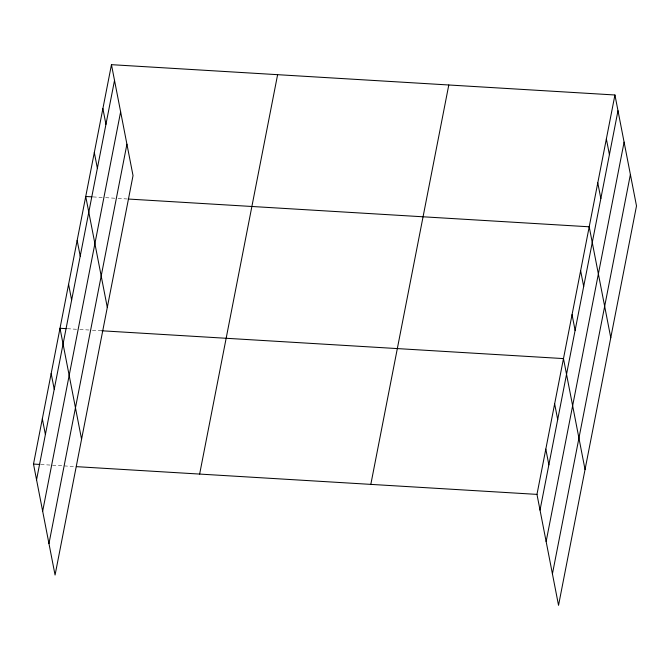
<?xml version="1.0" encoding="UTF-8"?>
<svg xmlns="http://www.w3.org/2000/svg" width="670" height="670" viewBox="0 0 670 670"><rect width="100%" height="100%" fill="white"/><g stroke="black" fill="none" stroke-linecap="round" stroke-linejoin="round"><path stroke-width="0.5" stroke-dasharray="3.35 2.51" d="M93.055 196.913L104.545 197.608M105.592 197.667L117.083 198.362M118.129 198.421L127.535 198.99M67.327 328.71L78.817 329.406M79.864 329.464L91.355 330.159M92.401 330.226L101.806 330.787M40.811 464.503L74.253 466.521"/><path stroke-width="1" d="M111.463 64.672L133.029 175.615L55.066 575.011L33.5 464.067L111.463 64.672L614.934 94.989L636.5 205.933L558.537 605.328L536.971 494.385L614.934 94.989M36.557 479.787L114.52 80.4M42.662 511.21L120.633 111.823M48.96 543.588L126.923 144.192M199.643 474.067L277.615 74.68M370.82 484.377L448.791 84.99M540.02 510.105L617.991 110.717M546.134 541.528L624.097 142.141M552.423 573.905L630.395 174.51M92.008 196.854L85.735 196.477L107.301 307.413M128.581 199.057L589.206 226.795L610.772 337.73M66.28 328.652L60.007 328.275L81.573 439.219M101.806 330.787L563.478 358.592L585.044 469.536M33.5 464.067L39.773 464.444M76.338 466.647L536.971 494.385M606.358 138.924L609.415 154.644M597.782 182.86L600.839 198.58M580.63 270.722L583.687 286.442M572.054 314.657L575.111 330.377M554.643 403.851L557.7 419.571M545.807 449.118L548.864 464.838M102.887 108.607L105.944 124.327M94.311 152.542L97.368 168.262M77.159 240.404L80.216 256.124M68.583 284.34L71.64 300.059M51.171 373.533L54.228 389.262M42.336 418.8L45.393 434.52"/></g></svg>
